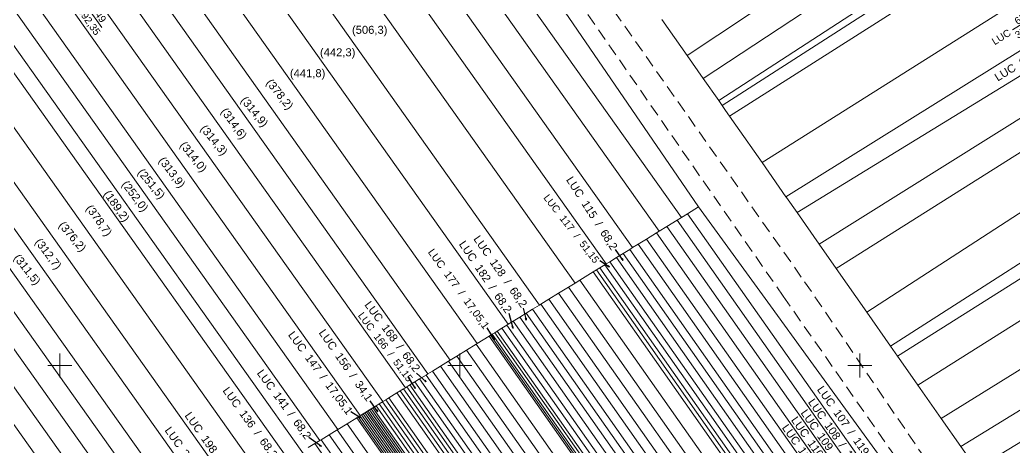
# Model space of a CAD drawing. Header units: metres. Extents: x 591680 to 592121, y 2319362 to 2319832.
# Drawn here: x 591795 to 591919.3, y 2319589.8 to 2319643.2 of the extents above; entities that cross this region are included whole.
import ezdxf
from ezdxf.enums import TextEntityAlignment as Align

# ---------------------------------------------------------------- set-up
doc = ezdxf.new("R2010")
doc.units = ezdxf.units.M
doc.header["$MEASUREMENT"] = 0
doc.linetypes.add('{tuong nha}', pattern=[2.3, 1.5, -0.8])
for name, color, linetype, lineweight in [('Level 10', 7, 'Continuous', 0), ('Level 13', 7, 'Continuous', 0), ('Level 2', 7, 'Continuous', 0), ('Level 22', 7, 'Continuous', 0), ('Level 4', 7, 'Continuous', 0), ('Level 6', 7, 'Continuous', 0), ('Level 63', 7, 'Continuous', 0)]:
    doc.layers.add(name, color=color, linetype=linetype, lineweight=lineweight)
doc.styles.get("Standard").update_dxf_attribs({"font": 'arial.ttf'})
doc.styles.add('Style-Arial', font='arial.ttf')
doc.dimstyles.get("Standard").update_dxf_attribs({"dimtxt": 0.18, "dimasz": 0.18, "dimexe": 0.18, "dimexo": 0.0625, "dimgap": 0.09, "dimtad": 0, "dimtih": 1, "dimtoh": 1, "dimdec": 4, "dimzin": 0, "dimdsep": 46, "dimtxsty": 'Standard', "dimcen": 0.09, "dimadec": 0, "dimazin": 0, "dimtfac": 1, "dimtdec": 4, "dimtofl": 0, "dimtmove": 0, "dimatfit": 3, "dimfxl": 1, "dimtolj": 1, "dimtzin": 0, "dimarcsym": 0})

# ---------------------------------------------------------------- blocks, each defined once
blk = doc.blocks.new('N_Thua_25')
at = {"layer": 'Level 13', "color": 7, "linetype": 'Continuous', "lineweight": 0}
blk.add_line((0, 0), (3.084832, 0), dxfattribs=at)
at = {"layer": 'Level 13', "color": 3, "linetype": 'Continuous', "lineweight": 0}
blk.add_text('LUC', height=0.9, dxfattribs=at).set_placement((-0.4, 0), align=Align.MIDDLE_RIGHT)
at = {"layer": 'Level 2', "color": 1, "linetype": 'Continuous', "lineweight": 0}
blk.add_text('67', height=0.9, dxfattribs=at).set_placement((1.542416, 0.2), align=Align.CENTER)
at = {"layer": 'Level 4', "color": 1, "linetype": 'Continuous', "lineweight": 0}
blk.add_text('378,0', height=0.9, dxfattribs=at).set_placement((1.542416, -0.4), align=Align.TOP_CENTER)
blk = doc.blocks.new('N_Th1_6')
at = {"layer": 'Level 13', "color": 3, "linetype": 'Continuous', "lineweight": 0}
blk.add_text('LUC', height=1, dxfattribs=at).set_placement((-1.54585, 0), align=Align.MIDDLE_RIGHT)
at = {"layer": 'Level 13', "color": 7, "linetype": 'Continuous', "lineweight": 0}
blk.add_text('/', height=1, dxfattribs=at).set_placement((1.54585, 0), align=Align.MIDDLE_LEFT)
at = {"layer": 'Level 2', "color": 1, "linetype": 'Continuous', "lineweight": 0}
blk.add_text('68', height=1, dxfattribs=at).set_placement((0, 0), align=Align.MIDDLE_CENTER)
at = {"layer": 'Level 4', "color": 1, "linetype": 'Continuous', "lineweight": 0}
blk.add_text('189,0', height=1, dxfattribs=at).set_placement((2.73465, 0), align=Align.MIDDLE_LEFT)
blk = doc.blocks.new('N_Th1_27')
at = {"layer": 'Level 13', "color": 3, "linetype": 'Continuous', "lineweight": 0}
blk.add_text('LUC', height=1, dxfattribs=at).set_placement((-1.93345, 0), align=Align.MIDDLE_RIGHT)
at = {"layer": 'Level 13', "color": 7, "linetype": 'Continuous', "lineweight": 0}
blk.add_text('/', height=1, dxfattribs=at).set_placement((1.93345, 0), align=Align.MIDDLE_LEFT)
at = {"layer": 'Level 2', "color": 1, "linetype": 'Continuous', "lineweight": 0}
blk.add_text('107', height=1, dxfattribs=at).set_placement((0, 0), align=Align.MIDDLE_CENTER)
at = {"layer": 'Level 4', "color": 1, "linetype": 'Continuous', "lineweight": 0}
blk.add_text('119,35', height=1, dxfattribs=at).set_placement((3.12225, 0), align=Align.MIDDLE_LEFT)
blk = doc.blocks.new('N_Th1_31')
at = {"layer": 'Level 13', "color": 3, "linetype": 'Continuous', "lineweight": 0}
blk.add_text('LUC', height=1, dxfattribs=at).set_placement((-1.9342, 0), align=Align.MIDDLE_RIGHT)
at = {"layer": 'Level 13', "color": 7, "linetype": 'Continuous', "lineweight": 0}
blk.add_text('/', height=1, dxfattribs=at).set_placement((1.9342, 0), align=Align.MIDDLE_LEFT)
at = {"layer": 'Level 2', "color": 1, "linetype": 'Continuous', "lineweight": 0}
blk.add_text('108', height=1, dxfattribs=at).set_placement((0, 0), align=Align.MIDDLE_CENTER)
at = {"layer": 'Level 4', "color": 1, "linetype": 'Continuous', "lineweight": 0}
blk.add_text('102,3', height=1, dxfattribs=at).set_placement((3.1231, 0), align=Align.MIDDLE_LEFT)
blk = doc.blocks.new('N_Th1_32')
at = {"layer": 'Level 13', "color": 3, "linetype": 'Continuous', "lineweight": 0}
blk.add_text('LUC', height=1, dxfattribs=at).set_placement((-1.9342, 0), align=Align.MIDDLE_RIGHT)
at = {"layer": 'Level 13', "color": 7, "linetype": 'Continuous', "lineweight": 0}
blk.add_text('/', height=1, dxfattribs=at).set_placement((1.9342, 0), align=Align.MIDDLE_LEFT)
at = {"layer": 'Level 2', "color": 1, "linetype": 'Continuous', "lineweight": 0}
blk.add_text('109', height=1, dxfattribs=at).set_placement((0, 0), align=Align.MIDDLE_CENTER)
at = {"layer": 'Level 4', "color": 1, "linetype": 'Continuous', "lineweight": 0}
blk.add_text('102,3', height=1, dxfattribs=at).set_placement((3.123, 0), align=Align.MIDDLE_LEFT)
blk = doc.blocks.new('N_Th1_47')
at = {"layer": 'Level 13', "color": 3, "linetype": 'Continuous', "lineweight": 0}
blk.add_text('LUC', height=1, dxfattribs=at).set_placement((-1.83665, 0), align=Align.MIDDLE_RIGHT)
at = {"layer": 'Level 13', "color": 7, "linetype": 'Continuous', "lineweight": 0}
blk.add_text('/', height=1, dxfattribs=at).set_placement((1.83665, 0), align=Align.MIDDLE_LEFT)
at = {"layer": 'Level 2', "color": 1, "linetype": 'Continuous', "lineweight": 0}
blk.add_text('111', height=1, dxfattribs=at).set_placement((0, 0), align=Align.MIDDLE_CENTER)
at = {"layer": 'Level 4', "color": 1, "linetype": 'Continuous', "lineweight": 0}
blk.add_text('102,3', height=1, dxfattribs=at).set_placement((3.02545, 0), align=Align.MIDDLE_LEFT)
blk = doc.blocks.new('N_Th1_48')
at = {"layer": 'Level 13', "color": 3, "linetype": 'Continuous', "lineweight": 0}
blk.add_text('LUC', height=1, dxfattribs=at).set_placement((-1.9315, 0), align=Align.MIDDLE_RIGHT)
at = {"layer": 'Level 13', "color": 7, "linetype": 'Continuous', "lineweight": 0}
blk.add_text('/', height=1, dxfattribs=at).set_placement((1.9315, 0), align=Align.MIDDLE_LEFT)
at = {"layer": 'Level 2', "color": 1, "linetype": 'Continuous', "lineweight": 0}
blk.add_text('110', height=1, dxfattribs=at).set_placement((0, 0), align=Align.MIDDLE_CENTER)
at = {"layer": 'Level 4', "color": 1, "linetype": 'Continuous', "lineweight": 0}
blk.add_text('102,3', height=1, dxfattribs=at).set_placement((3.1203, 0), align=Align.MIDDLE_LEFT)
blk = doc.blocks.new('N_Th1_57')
at = {"layer": 'Level 13', "color": 3, "linetype": 'Continuous', "lineweight": 0}
blk.add_text('LUC', height=1, dxfattribs=at).set_placement((-1.9342, 0), align=Align.MIDDLE_RIGHT)
at = {"layer": 'Level 13', "color": 7, "linetype": 'Continuous', "lineweight": 0}
blk.add_text('/', height=1, dxfattribs=at).set_placement((1.9342, 0), align=Align.MIDDLE_LEFT)
at = {"layer": 'Level 2', "color": 1, "linetype": 'Continuous', "lineweight": 70}
blk.add_text('198', height=1, dxfattribs=at).set_placement((0, 0), align=Align.MIDDLE_CENTER)
at = {"layer": 'Level 4', "color": 1, "linetype": 'Continuous', "lineweight": 0}
blk.add_text('68,2', height=1, dxfattribs=at).set_placement((3.123, 0), align=Align.MIDDLE_LEFT)
blk = doc.blocks.new('TerminatorOpen_0.5')
at = {"color": 0, "linetype": 'ByBlock', "lineweight": -2}
for q in [(-1, 0.25), (-1, 0), (-1, -0.25)]:
    blk.add_line((0, 0), q, dxfattribs=at)
blk = doc.blocks.new('N_Th1_58')
at = {"layer": 'Level 13', "color": 3, "linetype": 'Continuous', "lineweight": 0}
blk.add_text('LUC', height=1, dxfattribs=at).set_placement((-1.9342, 0), align=Align.MIDDLE_RIGHT)
at = {"layer": 'Level 13', "color": 7, "linetype": 'Continuous', "lineweight": 0}
blk.add_text('/', height=1, dxfattribs=at).set_placement((1.9342, 0), align=Align.MIDDLE_LEFT)
at = {"layer": 'Level 2', "color": 1, "linetype": 'Continuous', "lineweight": 70}
blk.add_text('168', height=1, dxfattribs=at).set_placement((0, 0), align=Align.MIDDLE_CENTER)
at = {"layer": 'Level 4', "color": 1, "linetype": 'Continuous', "lineweight": 0}
blk.add_text('68,2', height=1, dxfattribs=at).set_placement((3.123, 0), align=Align.MIDDLE_LEFT)
blk = doc.blocks.new('N_Th1_60')
at = {"layer": 'Level 13', "color": 3, "linetype": 'Continuous', "lineweight": 0}
blk.add_text('LUC', height=1, dxfattribs=at).set_placement((-1.93345, 0), align=Align.MIDDLE_RIGHT)
at = {"layer": 'Level 13', "color": 7, "linetype": 'Continuous', "lineweight": 0}
blk.add_text('/', height=1, dxfattribs=at).set_placement((1.93345, 0), align=Align.MIDDLE_LEFT)
at = {"layer": 'Level 2', "color": 1, "linetype": 'Continuous', "lineweight": 70}
blk.add_text('147', height=1, dxfattribs=at).set_placement((0, 0), align=Align.MIDDLE_CENTER)
at = {"layer": 'Level 4', "color": 1, "linetype": 'Continuous', "lineweight": 0}
blk.add_text('17,05,1', height=1, dxfattribs=at).set_placement((3.12225, 0), align=Align.MIDDLE_LEFT)
blk = doc.blocks.new('N_Th1_65')
at = {"layer": 'Level 13', "color": 3, "linetype": 'Continuous', "lineweight": 0}
blk.add_text('LUC', height=1, dxfattribs=at).set_placement((-1.83665, 0), align=Align.MIDDLE_RIGHT)
at = {"layer": 'Level 13', "color": 7, "linetype": 'Continuous', "lineweight": 0}
blk.add_text('/', height=1, dxfattribs=at).set_placement((1.83665, 0), align=Align.MIDDLE_LEFT)
at = {"layer": 'Level 2', "color": 1, "linetype": 'Continuous', "lineweight": 70}
blk.add_text('201', height=1, dxfattribs=at).set_placement((0, 0), align=Align.MIDDLE_CENTER)
at = {"layer": 'Level 4', "color": 1, "linetype": 'Continuous', "lineweight": 0}
blk.add_text('68,2', height=1, dxfattribs=at).set_placement((3.02545, 0), align=Align.MIDDLE_LEFT)
blk = doc.blocks.new('N_Th1_67')
at = {"layer": 'Level 13', "color": 3, "linetype": 'Continuous', "lineweight": 0}
blk.add_text('LUC', height=1, dxfattribs=at).set_placement((-1.93345, 0), align=Align.MIDDLE_RIGHT)
at = {"layer": 'Level 13', "color": 7, "linetype": 'Continuous', "lineweight": 0}
blk.add_text('/', height=1, dxfattribs=at).set_placement((1.93345, 0), align=Align.MIDDLE_LEFT)
at = {"layer": 'Level 2', "color": 1, "linetype": 'Continuous', "lineweight": 70}
blk.add_text('136', height=1, dxfattribs=at).set_placement((0, 0), align=Align.MIDDLE_CENTER)
at = {"layer": 'Level 4', "color": 1, "linetype": 'Continuous', "lineweight": 0}
blk.add_text('68,2', height=1, dxfattribs=at).set_placement((3.12225, 0), align=Align.MIDDLE_LEFT)
blk = doc.blocks.new('N_Th1_68')
at = {"layer": 'Level 13', "color": 3, "linetype": 'Continuous', "lineweight": 0}
blk.add_text('LUC', height=1, dxfattribs=at).set_placement((-1.9342, 0), align=Align.MIDDLE_RIGHT)
at = {"layer": 'Level 13', "color": 7, "linetype": 'Continuous', "lineweight": 0}
blk.add_text('/', height=1, dxfattribs=at).set_placement((1.9342, 0), align=Align.MIDDLE_LEFT)
at = {"layer": 'Level 2', "color": 1, "linetype": 'Continuous', "lineweight": 70}
blk.add_text('128', height=1, dxfattribs=at).set_placement((0, 0), align=Align.MIDDLE_CENTER)
at = {"layer": 'Level 4', "color": 1, "linetype": 'Continuous', "lineweight": 0}
blk.add_text('68,2', height=1, dxfattribs=at).set_placement((3.123, 0), align=Align.MIDDLE_LEFT)
blk = doc.blocks.new('N_Th1_69')
at = {"layer": 'Level 13', "color": 3, "linetype": 'Continuous', "lineweight": 0}
blk.add_text('LUC', height=1, dxfattribs=at).set_placement((-1.83665, 0), align=Align.MIDDLE_RIGHT)
at = {"layer": 'Level 13', "color": 7, "linetype": 'Continuous', "lineweight": 0}
blk.add_text('/', height=1, dxfattribs=at).set_placement((1.83665, 0), align=Align.MIDDLE_LEFT)
at = {"layer": 'Level 2', "color": 1, "linetype": 'Continuous', "lineweight": 70}
blk.add_text('141', height=1, dxfattribs=at).set_placement((0, 0), align=Align.MIDDLE_CENTER)
at = {"layer": 'Level 4', "color": 1, "linetype": 'Continuous', "lineweight": 0}
blk.add_text('68,2', height=1, dxfattribs=at).set_placement((3.02545, 0), align=Align.MIDDLE_LEFT)
blk = doc.blocks.new('N_Th1_70')
at = {"layer": 'Level 13', "color": 3, "linetype": 'Continuous', "lineweight": 0}
blk.add_text('LUC', height=1, dxfattribs=at).set_placement((-1.93725, 0), align=Align.MIDDLE_RIGHT)
at = {"layer": 'Level 13', "color": 7, "linetype": 'Continuous', "lineweight": 0}
blk.add_text('/', height=1, dxfattribs=at).set_placement((1.93725, 0), align=Align.MIDDLE_LEFT)
at = {"layer": 'Level 2', "color": 1, "linetype": 'Continuous', "lineweight": 70}
blk.add_text('115', height=1, dxfattribs=at).set_placement((0, 0), align=Align.MIDDLE_CENTER)
at = {"layer": 'Level 4', "color": 1, "linetype": 'Continuous', "lineweight": 0}
blk.add_text('68,2', height=1, dxfattribs=at).set_placement((3.12605, 0), align=Align.MIDDLE_LEFT)
blk = doc.blocks.new('N_Th1_71')
at = {"layer": 'Level 13', "color": 3, "linetype": 'Continuous', "lineweight": 0}
blk.add_text('LUC', height=1, dxfattribs=at).set_placement((-1.9281, 0), align=Align.MIDDLE_RIGHT)
at = {"layer": 'Level 13', "color": 7, "linetype": 'Continuous', "lineweight": 0}
blk.add_text('/', height=1, dxfattribs=at).set_placement((1.9281, 0), align=Align.MIDDLE_LEFT)
at = {"layer": 'Level 2', "color": 1, "linetype": 'Continuous', "lineweight": 70}
blk.add_text('182', height=1, dxfattribs=at).set_placement((0, 0), align=Align.MIDDLE_CENTER)
at = {"layer": 'Level 4', "color": 1, "linetype": 'Continuous', "lineweight": 0}
blk.add_text('68,2', height=1, dxfattribs=at).set_placement((3.1169, 0), align=Align.MIDDLE_LEFT)
blk = doc.blocks.new('N_Th1_72')
at = {"layer": 'Level 13', "color": 3, "linetype": 'Continuous', "lineweight": 0}
blk.add_text('LUC', height=1, dxfattribs=at).set_placement((-1.9334, 0), align=Align.MIDDLE_RIGHT)
at = {"layer": 'Level 13', "color": 7, "linetype": 'Continuous', "lineweight": 0}
blk.add_text('/', height=1, dxfattribs=at).set_placement((1.9334, 0), align=Align.MIDDLE_LEFT)
at = {"layer": 'Level 2', "color": 1, "linetype": 'Continuous', "lineweight": 70}
blk.add_text('156', height=1, dxfattribs=at).set_placement((0, 0), align=Align.MIDDLE_CENTER)
at = {"layer": 'Level 4', "color": 1, "linetype": 'Continuous', "lineweight": 0}
blk.add_text('34,1', height=1, dxfattribs=at).set_placement((3.1223, 0), align=Align.MIDDLE_LEFT)
blk = doc.blocks.new('N_Thua_115')
at = {"layer": 'Level 13', "color": 7, "linetype": 'Continuous', "lineweight": 0}
blk.add_line((0, 0), (3.084146, 0), dxfattribs=at)
at = {"layer": 'Level 13', "color": 3, "linetype": 'Continuous', "lineweight": 0}
blk.add_text('NTS', height=0.9, dxfattribs=at).set_placement((-0.4, 0), align=Align.MIDDLE_RIGHT)
at = {"layer": 'Level 2', "color": 2, "linetype": 'Continuous', "lineweight": 0}
blk.add_text('349', height=0.9, dxfattribs=at).set_placement((1.542073, 0.2), align=Align.CENTER)
at = {"layer": 'Level 4', "color": 1, "linetype": 'Continuous', "lineweight": 0}
blk.add_text('492,35', height=0.9, dxfattribs=at).set_placement((1.542073, -0.4), align=Align.TOP_CENTER)
blk = doc.blocks.new('N_Th1_87')
at = {"layer": 'Level 13', "color": 3, "linetype": 'Continuous', "lineweight": 0}
blk.add_text('LUC', height=0.95, dxfattribs=at).set_placement((-1.87675, 0), align=Align.MIDDLE_RIGHT)
at = {"layer": 'Level 13', "color": 7, "linetype": 'Continuous', "lineweight": 0}
blk.add_text('/', height=0.95, dxfattribs=at).set_placement((1.87675, 0), align=Align.MIDDLE_LEFT)
at = {"layer": 'Level 2', "color": 1, "linetype": 'Continuous', "lineweight": 70}
blk.add_text('177', height=0.95, dxfattribs=at).set_placement((0, 0), align=Align.MIDDLE_CENTER)
at = {"layer": 'Level 4', "color": 1, "linetype": 'Continuous', "lineweight": 0}
blk.add_text('17,05,1', height=0.95, dxfattribs=at).set_placement((3.04615, 0), align=Align.MIDDLE_LEFT)
blk = doc.blocks.new('N_Th1_88')
at = {"layer": 'Level 13', "color": 3, "linetype": 'Continuous', "lineweight": 0}
blk.add_text('LUC', height=0.9, dxfattribs=at).set_placement((-1.82005, 0), align=Align.MIDDLE_RIGHT)
at = {"layer": 'Level 13', "color": 7, "linetype": 'Continuous', "lineweight": 0}
blk.add_text('/', height=0.9, dxfattribs=at).set_placement((1.82005, 0), align=Align.MIDDLE_LEFT)
at = {"layer": 'Level 2', "color": 1, "linetype": 'Continuous', "lineweight": 70}
blk.add_text('117', height=0.9, dxfattribs=at).set_placement((0, 0), align=Align.MIDDLE_CENTER)
at = {"layer": 'Level 4', "color": 1, "linetype": 'Continuous', "lineweight": 0}
blk.add_text('51,15', height=0.9, dxfattribs=at).set_placement((2.96995, 0), align=Align.MIDDLE_LEFT)
blk = doc.blocks.new('N_Th1_89')
at = {"layer": 'Level 13', "color": 3, "linetype": 'Continuous', "lineweight": 0}
blk.add_text('LUC', height=0.9, dxfattribs=at).set_placement((-1.82005, 0), align=Align.MIDDLE_RIGHT)
at = {"layer": 'Level 13', "color": 7, "linetype": 'Continuous', "lineweight": 0}
blk.add_text('/', height=0.9, dxfattribs=at).set_placement((1.82005, 0), align=Align.MIDDLE_LEFT)
at = {"layer": 'Level 2', "color": 1, "linetype": 'Continuous', "lineweight": 70}
blk.add_text('166', height=0.9, dxfattribs=at).set_placement((0, 0), align=Align.MIDDLE_CENTER)
at = {"layer": 'Level 4', "color": 1, "linetype": 'Continuous', "lineweight": 0}
blk.add_text('51,15', height=0.9, dxfattribs=at).set_placement((2.96995, 0), align=Align.MIDDLE_LEFT)

msp = doc.modelspace()

# ---------------------------------------------------------------- linework, layer by layer
at = {"layer": 'Level 10', "color": 7, "linetype": 'Continuous', "lineweight": 0, "flags": 128}
for points in [[(591874.900938, 2319616.754773), (591786.680849, 2319741.024646), (591787.69, 2319741.76), (591794.034604, 2319736.335699), (591877.700263, 2319618.481352)], [(591783.544388, 2319738.739149), (591871.593489, 2319614.710135)], [(591780.401774, 2319736.449169), (591868.274694, 2319612.66833)], [(591776.72748, 2319733.771762), (591864.397517, 2319610.276711)], [(591856.061315, 2319605.1297), (591768.825217, 2319728.01349), (591772.517813, 2319730.704235), (591859.956339, 2319607.535299)], [(591765.123966, 2319725.31644), (591852.154567, 2319602.722121)], [(591808.51, 2319723.96), (591819.896961, 2319707.325871), (591879.82, 2319619.79)], [(591761.9445, 2319722.999606), (591848.798761, 2319600.653684)], [(591756.631055, 2319719.127771), (591759.290038, 2319721.065336), (591845.997435, 2319598.926292)], [(591756.631055, 2319719.127771), (591843.192469, 2319597.194364)], [(591753.967581, 2319717.186934), (591840.381199, 2319595.461718)], [(591751.299551, 2319715.242777), (591837.568394, 2319593.721496)], [(591748.319778, 2319713.734837), (591834.74682, 2319591.990712)], [(591745.815291, 2319712.712387), (591832.502701, 2319590.601497)], [(591743.318172, 2319711.692945), (591830.264505, 2319589.220558), (591871.725733, 2319530.251508)], [(591741.45197, 2319710.931072), (591828.586805, 2319588.186675)], [(591738.570839, 2319708.234076), (591825.215556, 2319586.107495), (591866.572738, 2319527.286428)], [(591735.855424, 2319705.176839), (591821.855534, 2319584.034104)], [(591733.589124, 2319702.625253), (591819.019958, 2319582.284419)], [(591731.307604, 2319700.056531), (591816.16443, 2319580.524265)], [(591729.471214, 2319697.988973), (591813.867147, 2319579.105938)], [(591727.624756, 2319695.91008), (591811.557258, 2319577.679851)], [(591725.768034, 2319693.819631), (591809.235052, 2319576.245097)], [(591723.900873, 2319691.717428), (591806.89675, 2319574.806558)], [(591878.407654, 2319638.707491), (591936.514178, 2319677.252531)], [(591880.418473, 2319635.83485), (591938.713691, 2319674.249081)], [(591882.352326, 2319633.072161), (591940.98783, 2319671.143729)], [(591882.770265, 2319632.475096), (591941.623224, 2319670.276094)], [(591883.702297, 2319631.143601), (591942.793975, 2319668.677425)], [(591887.774104, 2319625.326647), (591947.110646, 2319662.782983)], [(591890.759789, 2319621.061317), (591950.406209, 2319658.28287)], [(591892.148738, 2319619.077074), (591952.157279, 2319655.891772)], [(591894.908852, 2319615.133994), (591954.610585, 2319652.541767)], [(591897.029558, 2319612.104368), (591956.658177, 2319649.745767)], [(591900.857917, 2319606.635202), (591960.109616, 2319645.032804)], [(591875.244983, 2319643.22566), (591878.407654, 2319638.707491)], [(591903.816498, 2319602.408594), (591963.389888, 2319640.553571)], [(591878.407654, 2319638.707491), (591880.418473, 2319635.83485)], [(591904.697382, 2319601.150169), (591964.589692, 2319638.91523)], [(591880.418473, 2319635.83485), (591882.352326, 2319633.072161)], [(591907.24536, 2319597.510145), (591967.227487, 2319635.313303)], [(591882.352326, 2319633.072161), (591882.770265, 2319632.475096)], [(591882.770265, 2319632.475096), (591883.214003, 2319631.841175), (591883.702297, 2319631.143601)], [(591883.702297, 2319631.143601), (591884.486187, 2319630.023742), (591887.774104, 2319625.326647)], [(591910.14752, 2319593.36414), (591970.543851, 2319630.784786)], [(591912.59919, 2319589.861701), (591973.265574, 2319627.068254)], [(591887.774104, 2319625.326647), (591890.759789, 2319621.061317)], [(591914.557922, 2319587.063471), (591975.440521, 2319624.09835)], [(591890.759789, 2319621.061317), (591890.815519, 2319620.981702), (591892.148738, 2319619.077074)], [(591831.07035, 2319589.718998), (591831.876517, 2319590.216279), (591832.502701, 2319590.601497), (591832.682976, 2319590.712399), (591833.692468, 2319591.329774), (591834.693944, 2319591.958273), (591834.74682, 2319591.990712), (591835.904449, 2319592.700891), (591837.114954, 2319593.443509), (591837.317092, 2319593.566763), (591837.518871, 2319593.690544), (591837.568394, 2319593.721496), (591837.719515, 2319593.815947), (591837.920157, 2319593.941348), (591838.120807, 2319594.066754), (591838.321641, 2319594.191924), (591838.523114, 2319594.316202), (591838.724591, 2319594.440482), (591838.926073, 2319594.564766), (591839.127558, 2319594.689051), (591839.531052, 2319594.936883), (591839.934662, 2319595.184644), (591840.336935, 2319595.434335), (591840.381199, 2319595.461718), (591840.739624, 2319595.683447), (591841.144762, 2319595.929129), (591842.150526, 2319596.553755), (591842.55367, 2319596.802433), (591842.95792, 2319597.04958), (591843.192469, 2319597.194364), (591843.361004, 2319597.298398), (591843.763974, 2319597.547484), (591844.368054, 2319597.921627), (591844.972959, 2319598.29476), (591845.779576, 2319598.792318), (591845.997435, 2319598.926292), (591846.587025, 2319599.288867), (591847.596915, 2319599.90908), (591848.604061, 2319600.533343), (591848.798761, 2319600.653684), (591849.61211, 2319601.1564), (591850.823761, 2319601.901743), (591852.03481, 2319602.64838), (591852.154567, 2319602.722121), (591853.650427, 2319603.64321), (591853.85309, 2319603.766599), (591854.05492, 2319603.891185), (591854.357688, 2319604.078079), (591854.660485, 2319604.264991), (591855.266088, 2319604.63882), (591855.871732, 2319605.012674), (591856.061315, 2319605.1297), (591856.672787, 2319605.507153), (591857.486783, 2319606.009778), (591858.294189, 2319606.50847), (591859.101913, 2319607.007361), (591859.956339, 2319607.535299), (591860.113756, 2319607.632565), (591861.135357, 2319608.263798), (591862.34999, 2319609.013703), (591863.575948, 2319609.76993), (591864.397517, 2319610.276711), (591865.011519, 2319610.655456), (591866.66133, 2319611.66858), (591867.074507, 2319611.923266), (591867.487616, 2319612.179), (591868.106937, 2319612.56485), (591868.274694, 2319612.66833), (591868.729201, 2319612.94869), (591869.563041, 2319613.458091), (591870.397641, 2319613.970445), (591871.232065, 2319614.486992), (591871.593489, 2319614.710135), (591872.278659, 2319615.133157), (591873.327421, 2319615.782509), (591874.590633, 2319616.563473), (591874.900938, 2319616.754773), (591875.859426, 2319617.345673), (591877.14197, 2319618.136682), (591877.700263, 2319618.481352), (591878.451897, 2319618.945383), (591879.82, 2319619.79), (591888.84, 2319607.43)], [(591877.14197, 2319618.136682), (591915.855237, 2319563.075975)], [(591878.451897, 2319618.945383), (591916.306932, 2319565.105313)], [(591892.148738, 2319619.077074), (591894.908852, 2319615.133994)], [(591875.859426, 2319617.345673), (591915.336852, 2319561.198126)], [(591873.327421, 2319615.782509), (591913.087017, 2319559.23364)], [(591874.590633, 2319616.563473), (591914.20839, 2319560.216337)], [(591871.232065, 2319614.486992), (591911.226197, 2319557.604549)], [(591872.278659, 2319615.133157), (591912.15569, 2319558.417262)], [(591894.908852, 2319615.133994), (591897.029558, 2319612.104368)], [(591868.729201, 2319612.94869), (591909.004748, 2319555.665999)], [(591869.563041, 2319613.458091), (591909.741973, 2319556.312813)], [(591870.397641, 2319613.970445), (591910.484143, 2319556.956627)], [(591866.66133, 2319611.66858), (591907.167887, 2319554.05733)], [(591867.074507, 2319611.923266), (591907.53426, 2319554.378585)], [(591867.487616, 2319612.179), (591907.901855, 2319554.699053)], [(591868.106937, 2319612.56485), (591908.454015, 2319555.180423)], [(591897.029558, 2319612.104368), (591900.857917, 2319606.635202)], [(591865.011519, 2319610.655456), (591905.703513, 2319552.780465)], [(591863.575948, 2319609.76993), (591904.429309, 2319551.665431)], [(591861.135357, 2319608.263798), (591902.254558, 2319549.766996)], [(591862.34999, 2319609.013703), (591903.339499, 2319550.715566)], [(591859.101913, 2319607.007361), (591900.457159, 2319548.189047)], [(591860.113756, 2319607.632565), (591901.353871, 2319548.977999)], [(591888.84, 2319607.43), (591893.54, 2319600.94)], [(591856.672787, 2319605.507153), (591898.084803, 2319546.621375)], [(591857.486783, 2319606.009778), (591898.89276, 2319547.119311)], [(591858.294189, 2319606.50847), (591899.702345, 2319547.614904)], [(591900.857917, 2319606.635202), (591903.816498, 2319602.408594)], [(591854.660485, 2319604.264991), (591896.072686, 2319545.365671)], [(591855.266088, 2319604.63882), (591896.676656, 2319545.741823)], [(591855.871732, 2319605.012674), (591897.277901, 2319546.121934)], [(591853.650427, 2319603.64321), (591895.072003, 2319544.730556)], [(591853.85309, 2319603.766599), (591895.273188, 2319544.856048)], [(591854.05492, 2319603.891185), (591895.474379, 2319544.981543)], [(591854.357688, 2319604.078079), (591895.770621, 2319545.17772)], [(591850.823761, 2319601.901743), (591892.260272, 2319542.967847)], [(591852.03481, 2319602.64838), (591893.462966, 2319543.726369)], [(591903.816498, 2319602.408594), (591904.697382, 2319601.150169)], [(591848.604061, 2319600.533343), (591890.053341, 2319541.581287)], [(591849.61211, 2319601.1564), (591891.056643, 2319542.211096)], [(591906.84, 2319582.61), (591893.54, 2319600.94)], [(591904.697382, 2319601.150169), (591905.109832, 2319600.560946), (591907.24536, 2319597.510145)], [(591846.587025, 2319599.288867), (591888.043813, 2319540.326133)], [(591847.596915, 2319599.90908), (591889.048006, 2319540.954448)], [(591844.972959, 2319598.29476), (591886.439362, 2319539.318351)], [(591845.779576, 2319598.792318), (591887.242766, 2319539.820479)], [(591842.55367, 2319596.802433), (591884.033983, 2319537.806239)], [(591842.95792, 2319597.04958), (591884.436709, 2319538.055554)], [(591843.361004, 2319597.298398), (591884.836105, 2319538.309617)], [(591843.763974, 2319597.547484), (591885.237208, 2319538.561359)], [(591844.368054, 2319597.921627), (591885.83992, 2319538.937448)], [(591907.24536, 2319597.510145), (591910.14752, 2319593.36414)], [(591840.739624, 2319595.683447), (591882.230759, 2319536.671862)], [(591841.144762, 2319595.929129), (591882.629243, 2319536.927008)], [(591842.150526, 2319596.553755), (591883.632445, 2319537.555278)], [(591838.523114, 2319594.316202), (591880.024365, 2319535.290228)], [(591838.724591, 2319594.440482), (591880.22504, 2319535.41565)], [(591838.926073, 2319594.564766), (591880.42572, 2319535.541075)], [(591839.127558, 2319594.689051), (591880.626402, 2319535.666502)], [(591839.531052, 2319594.936883), (591881.027771, 2319535.917357)], [(591839.934662, 2319595.184644), (591881.428557, 2319536.169134)], [(591840.336935, 2319595.434335), (591881.830002, 2319536.420001)], [(591837.114954, 2319593.443509), (591878.625593, 2319534.404185)], [(591837.317092, 2319593.566763), (591878.826017, 2319534.529875)], [(591837.518871, 2319593.690544), (591879.026451, 2319534.655571)], [(591837.719515, 2319593.815947), (591879.226887, 2319534.781268)], [(591837.920157, 2319593.941348), (591879.427321, 2319534.906964)], [(591838.120807, 2319594.066754), (591879.625693, 2319535.035611)], [(591838.321641, 2319594.191924), (591879.823695, 2319535.164809)], [(591910.14752, 2319593.36414), (591912.59919, 2319589.861701)], [(591834.693944, 2319591.958273), (591876.219283, 2319532.898302)], [(591835.904449, 2319592.700891), (591877.420497, 2319533.653874)], [(591832.682976, 2319590.712399), (591874.196644, 2319531.668767)], [(591833.692468, 2319591.329774), (591875.216356, 2319532.271605)], [(591831.876517, 2319590.216279), (591873.373533, 2319531.196329)], [(591912.59919, 2319589.861701), (591914.557922, 2319587.063471)]]:
    msp.add_lwpolyline(points, dxfattribs=at)
at = {"layer": 'Level 22', "color": 7, "linetype": '{tuong nha}', "lineweight": 0}
for p, q in [((591858.708, 2319659.281), (591893.084, 2319610.444)), ((591858.708, 2319659.281), (591893.084, 2319610.444)), ((591858.708, 2319659.281), (591893.084, 2319610.444)), ((591856.832, 2319657.052), (591890.408, 2319608.642)), ((591856.832, 2319657.052), (591890.408, 2319608.642)), ((591856.832, 2319657.052), (591890.408, 2319608.642)), ((591893.084, 2319610.444), (591910.724, 2319584.569)), ((591893.084, 2319610.444), (591910.724, 2319584.569)), ((591893.084, 2319610.444), (591910.724, 2319584.569)), ((591890.408, 2319608.642), (591908.142, 2319583.25)), ((591890.408, 2319608.642), (591908.142, 2319583.25)), ((591890.408, 2319608.642), (591908.142, 2319583.25))]:
    msp.add_line(p, q, dxfattribs=at)
at = {"layer": 'Level 63', "color": 7, "linetype": 'Continuous', "lineweight": 0}
for p, q in [((591800, 2319601.5), (591800, 2319598.5)), ((591850, 2319601.5), (591850, 2319598.5)), ((591900, 2319601.5), (591900, 2319598.5)), ((591798.5, 2319600), (591801.5, 2319600)), ((591848.5, 2319600), (591851.5, 2319600)), ((591898.5, 2319600), (591901.5, 2319600))]:
    msp.add_line(p, q, dxfattribs=at)

# ---------------------------------------------------------------- block references
at = {"layer": 'Level 2', "color": 2, "linetype": 'Continuous', "lineweight": 0, "rotation": 305.37122}
msp.add_blockref('N_Thua_115', (591803.494379, 2319644.713816), dxfattribs=at)
at = {"layer": 'Level 2', "color": 1, "linetype": 'Continuous', "lineweight": 0}
for name, p, rotation in [('N_Thua_25', (591919.065119, 2319641.897224), 31.965675), ('N_Th1_6', (591920.650451, 2319638.138915), 31.52874), ('N_Th1_27', (591897.710229, 2319593.404797), 305.111111), ('N_Th1_31', (591896.58623, 2319591.817585), 305.111111), ('N_Th1_32', (591895.672448, 2319590.473779), 305.111111), ('N_Th1_48', (591894.467147, 2319589.587093), 305.111111), ('N_Th1_47', (591893.272695, 2319588.703745), 305.111111)]:
    msp.add_blockref(name, p, dxfattribs=dict(at, rotation=rotation))
at = {"layer": 'Level 2', "color": 1, "linetype": 'Continuous', "lineweight": 70}
for name, p, rotation in [('N_Th1_70', (591866.215455, 2319619.473404), 302.64453), ('N_Th1_88', (591863.409278, 2319617.773709), 307.755321), ('N_Th1_71', (591852.899476, 2319611.518797), 304.150898), ('N_Th1_68', (591854.762328, 2319612.195348), 304.81712), ('N_Th1_87', (591849.004041, 2319610.747448), 305.932392), ('N_Th1_58', (591841.255684, 2319604.054956), 306.551981), ('N_Th1_89', (591840.174077, 2319603.01727), 306.855586), ('N_Th1_60', (591831.689342, 2319600.288687), 306.385427), ('N_Th1_72', (591835.441041, 2319600.479541), 305.013653), ('N_Th1_69', (591827.725025, 2319595.577955), 306.229723), ('N_Th1_67', (591823.488034, 2319593.305027), 305.917941), ('N_Th1_57', (591818.700572, 2319590.147038), 305.218336), ('N_Th1_65', (591816.149842, 2319588.392293), 305.29715)]:
    msp.add_blockref(name, p, dxfattribs=dict(at, rotation=rotation))

# ---------------------------------------------------------------- texts
at = {"layer": 'Level 6', "color": 30, "linetype": 'Continuous', "lineweight": 70}
for s, p in [('(506,3)', (591838.740949, 2319641.918737)), ('(442,3)', (591834.738224, 2319639.112277)), ('(441,8)', (591830.982077, 2319636.501804))]:
    msp.add_text(s, height=1, dxfattribs=at).set_placement(p, align=Align.MIDDLE_CENTER)
for s, rotation, p in [('(378,2)', 308.721956, (591827.513523, 2319633.87433)), ('(314,9)', 309.536709, (591824.353582, 2319631.696944)), ('(314,6)', 305.739749, (591821.791351, 2319630.219625)), ('(314,3)', 309.332877, (591819.298637, 2319628.142898)), ('(314,0)', 308.833591, (591816.733054, 2319626.062579)), ('(313,9)', 307.355902, (591814.046942, 2319624.120088)), ('(251,5)', 309.902431, (591811.467327, 2319622.68777)), ('(252,0)', 307.209209, (591809.430464, 2319621.148443)), ('(189,2)', 305.101847, (591807.128934, 2319619.90467)), ('(378,7)', 305.950832, (591804.929502, 2319618.116311)), ('(376,2)', 310.218981, (591801.611652, 2319616.094887)), ('(312,7)', 307.108315, (591798.589863, 2319613.934947)), ('(311,5)', 308.249491, (591795.953394, 2319611.979711))]:
    msp.add_text(s, height=1, rotation=rotation, dxfattribs=at).set_placement(p, align=Align.MIDDLE_CENTER)

# ---------------------------------------------------------------- leaders
at = {"layer": 'Level 13', "color": 1, "linetype": 'Continuous', "lineweight": 13}
for points in [[(591870.408574, 2319613.098543), (591869.457173, 2319614.466494)], [(591870.408574, 2319613.098543), (591869.457173, 2319614.466494)], [(591868.7218, 2319612.278439), (591867.487766, 2319613.057932)], [(591858.320558, 2319605.644683), (591857.977349, 2319607.12568)], [(591856.666212, 2319604.621712), (591856.173225, 2319606.495549)], [(591854.347956, 2319603.190689), (591853.428737, 2319604.679829)], [(591854.347956, 2319603.190689), (591853.428737, 2319604.679829)], [(591844.460924, 2319597.096946), (591843.539467, 2319598.584702)], [(591844.460924, 2319597.096946), (591843.539467, 2319598.584702)], [(591845.805937, 2319597.928816), (591844.580705, 2319599.03786)], [(591839.757695, 2319594.197352), (591838.805936, 2319595.56507)], [(591839.757695, 2319594.197352), (591838.805936, 2319595.56507)], [(591837.587843, 2319593.432103), (591836.365022, 2319594.188589)], [(591832.708612, 2319589.849055), (591831.154234, 2319590.974086)]]:
    msp.add_leader(points, dimstyle='Standard', override={"dimtxt": 0.4, "dimasz": 0.24, "dimgap": 0.2, "dimtad": 1, "dimtxsty": 'Style-Arial', "dimldrblk": 'TerminatorOpen_0.5'}, dxfattribs=at)

doc.saveas('drawing.dxf')
